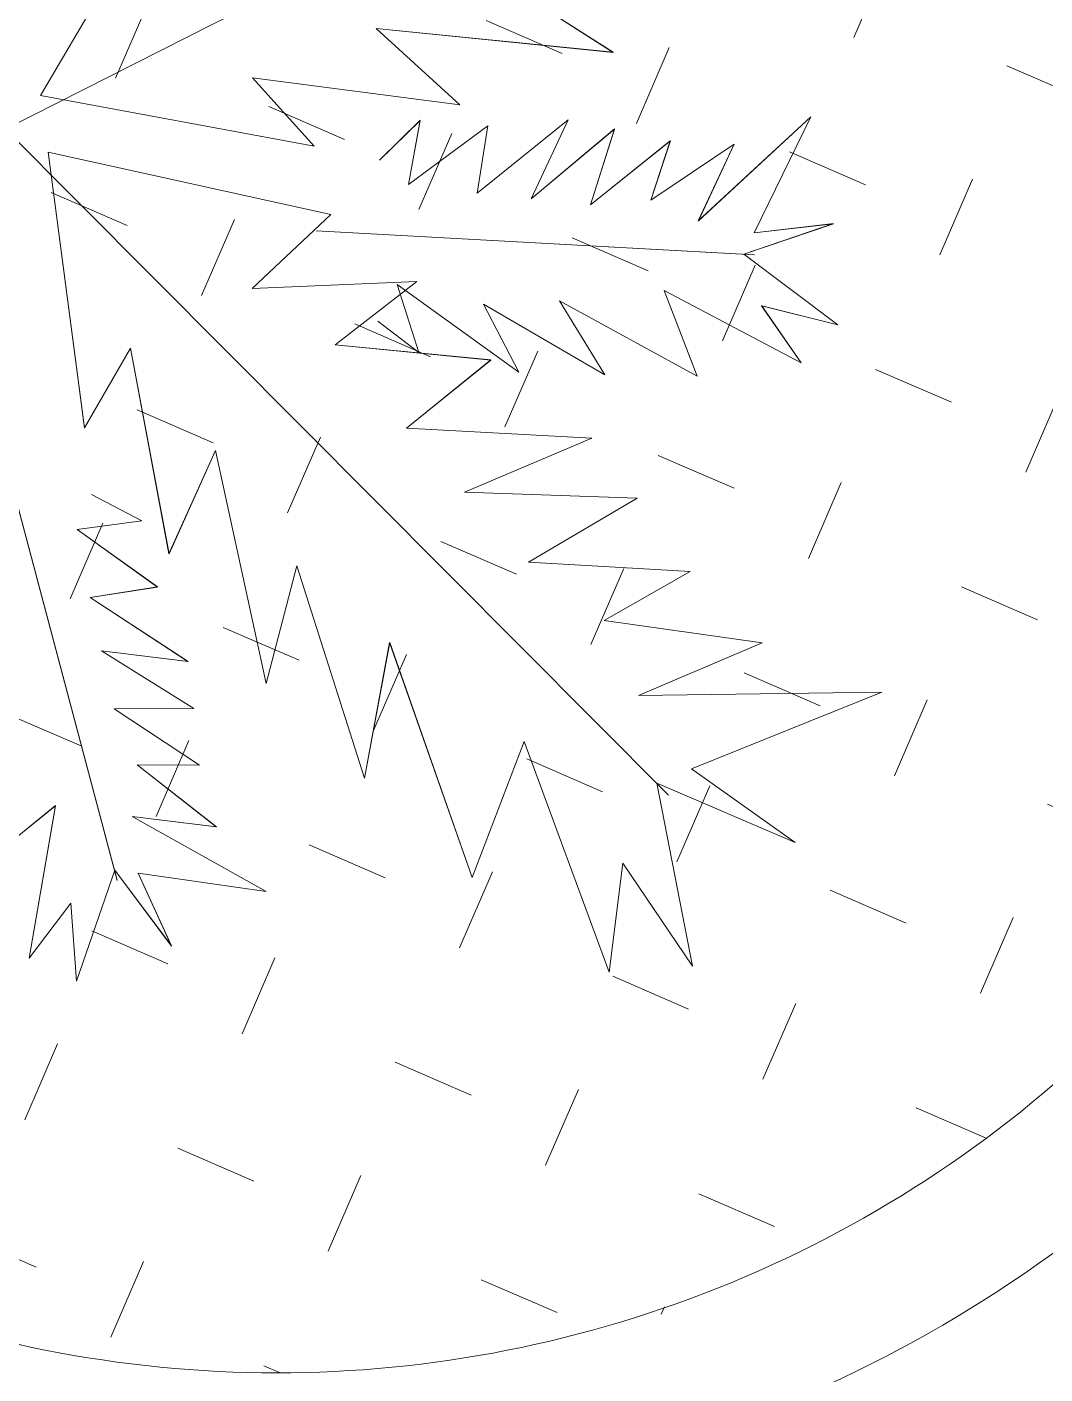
# Model space of a CAD drawing. Extents: x -2063571 to 559285, y 565862 to 1758715.
# Drawn here: x -2062798.0017 to -2062797.9629, y 566286.0313 to 566286.0826 of the extents above; entities that cross this region are included whole.
import ezdxf

# ---------------------------------------------------------------- set-up
doc = ezdxf.new("R2010")
doc.units = 0
doc.header["$MEASUREMENT"] = 0
for name, color, linetype, lineweight in [('CAY', 64, 'CONTINUOUS', 0), ('CHIA LO', 40, 'CONTINUOUS', 0), ('kichthuoc', 6, 'CONTINUOUS', 0), ('Lift', 1, 'CONTINUOUS', 0), ('Q-DUONG', 22, 'CONTINUOUS', 0)]:
    doc.layers.add(name, color=color, linetype=linetype, lineweight=lineweight)
pattern_1 = [(336.581345463, (-5630456.878, 1390305.53873), (0.328767986843, 0.130044649361), [0.125, -0.375]), (66.581345463, (-5630456.84548, 1390305.45654), (-0.130044649361, 0.328767986843), [0.125, -0.375])]

# ---------------------------------------------------------------- blocks, each defined once
blk = doc.blocks.new('cay CAU VUA')
at = {"layer": 'CAY'}
for p, q in [((-755.8692, 239.7561), (-755.3263, 242.8669)), ((-756.1922, 240.8058), (-756.9756, 242.0556)), ((-754.9706, 240.3877), (-754.0241, 241.519)), ((-755.8692, 239.7561), (-758.66, 241.2337))]:
    blk.add_line(p, q, dxfattribs=at)
blk.add_lwpolyline([(-755.8891, 239.9178), (-755.2023, 240.5527), (-755.51, 240.5241), (-755.0207, 241.0284), (-755.3941, 240.9561), (-754.8531, 241.5467), (-755.2354, 241.4022), (-754.7842, 241.9996), (-755.205, 241.806), (-754.7196, 242.4876), (-755.1938, 242.3674), (-754.726, 243.0468), (-755.0515, 242.8738), (-754.9039, 243.2652), (-755.3373, 242.8122), (-755.4424, 243.3061), (-755.4433, 242.8793), (-756.0227, 243.2531), (-755.5415, 242.5917), (-755.9263, 242.8292), (-755.681, 242.3524), (-755.9829, 242.4934), (-755.6949, 242.0307), (-756.0809, 242.2058), (-755.7634, 241.72), (-756.158, 241.9652), (-755.8265, 241.4367), (-756.1766, 241.5362), (-755.916, 241.0791), (-756.2485, 241.1808), (-755.9102, 240.742), (-756.2657, 240.8142)], close=True, dxfattribs=at)
for points in [[(-756.0643, 241.1501), (-756.0578, 241.3234), (-756.2022, 241.1322), (-756.1977, 241.6367), (-756.3159, 241.408), (-756.3563, 241.8779), (-756.4718, 241.6099), (-756.5317, 242.1336), (-756.7031, 241.8775), (-756.7703, 242.3928), (-756.8499, 242.1746), (-756.9457, 242.4201), (-756.9578, 242.0254), (-757.2151, 242.2124), (-757.0357, 242.0121), (-757.4645, 241.943), (-756.9605, 241.836), (-757.2408, 241.7851), (-756.925, 241.6652), (-757.1258, 241.604), (-756.7959, 241.5087), (-757.0505, 241.428), (-756.6971, 241.3343), (-756.9852, 241.2828), (-756.6072, 241.175), (-756.8131, 241.0741), (-756.4985, 240.9699), (-756.6971, 240.8773), (-756.5089, 240.8428)], [(-753.8127, 241.1209), (-754.1093, 241.2048), (-753.6399, 241.4279), (-753.872, 241.4362), (-753.6682, 241.6031), (-754.0473, 241.4927), (-753.949, 241.7952), (-754.084, 241.5626), (-754.2822, 241.9491), (-754.2282, 241.4367), (-754.3632, 241.6875), (-754.3797, 241.3502), (-754.5, 241.5222), (-754.4887, 241.179), (-754.6441, 241.3962), (-754.624, 241.0312), (-754.762, 241.2893), (-754.7477, 240.8965), (-754.9073, 241.0611), (-754.9092, 240.7296), (-755.0586, 240.8899), (-755.0332, 240.7003)], [(-756.998, 239.7059), (-756.0291, 239.7871), (-756.4208, 240.6365), (-756.4887, 240.335), (-756.817, 240.9562), (-756.8637, 240.5787), (-757.2582, 241.2757), (-757.2389, 240.8675)]]:
    blk.add_lwpolyline(points, dxfattribs=at)
blk = doc.blocks.new('MB')
at = {"layer": 'Lift'}
h = blk.add_hatch(dxfattribs=at)
h.set_pattern_fill('CROSS', color=8, angle=336.5813, style=0)
h.set_pattern_definition([(336.581345463, (-5630456.878, 1390305.53873), (0.328767986843, 0.130044649361), [0.125, -0.375]), (66.581345463, (-5630456.84548, 1390305.45654), (-0.130044649361, 0.328767986843), [0.125, -0.375])])
h.paths.add_polyline_path([(336.9824, 626.3148, 0.414214), (335.9239, 628.6298), (327.3961, 631.8058, 0.414214), (325.081, 630.7473), (323.8944, 627.561, 0.414214), (324.953, 625.2459), (333.4807, 622.0699, 0.414214), (335.7958, 623.1285)])
h.paths.add_polyline_path([(328.9633, 627.4239), (330.9821, 626.672), (331.1139, 627.0258), (329.0951, 627.7777)], flags=24)
h = blk.add_hatch(dxfattribs=at)
h.set_pattern_fill('CROSS', color=8, angle=336.5813, style=0)
h.set_pattern_definition(pattern_1)
h.paths.add_polyline_path([(336.9824, 626.3148, 0.414214), (335.9239, 628.6298), (327.3961, 631.8058, 0.414214), (325.081, 630.7473), (323.8944, 627.561, 0.414214), (324.953, 625.2459), (333.4807, 622.0699, 0.414214), (335.7958, 623.1285)])
h.paths.add_polyline_path([(328.9633, 627.4239), (330.9821, 626.672), (331.1139, 627.0258), (329.0951, 627.7777)], flags=24)
h = blk.add_hatch(dxfattribs=at)
h.set_pattern_fill('CROSS', color=8, angle=336.5813, style=0)
h.set_pattern_definition(pattern_1)
h.paths.add_polyline_path([(336.9824, 626.3148, 0.414214), (335.9239, 628.6298), (327.3961, 631.8058, 0.414214), (325.081, 630.7473), (323.8944, 627.561, 0.414214), (324.953, 625.2459), (333.4807, 622.0699, 0.414214), (335.7958, 623.1285)])
h.paths.add_polyline_path([(328.9633, 627.4239), (330.9821, 626.672), (331.1139, 627.0258), (329.0951, 627.7777)], flags=24)
h = blk.add_hatch(dxfattribs=at)
h.set_pattern_fill('CROSS', color=8, angle=336.5813, style=0)
h.set_pattern_definition(pattern_1)
h.paths.add_polyline_path([(336.9824, 626.3148, 0.414214), (335.9239, 628.6298), (327.3961, 631.8058, 0.414214), (325.081, 630.7473), (323.8944, 627.561, 0.414214), (324.953, 625.2459), (333.4807, 622.0699, 0.414214), (335.7958, 623.1285)])
h.paths.add_polyline_path([(328.9633, 627.4239), (330.9821, 626.672), (331.1139, 627.0258), (329.0951, 627.7777)], flags=24)
h = blk.add_hatch(dxfattribs=at)
h.set_pattern_fill('CROSS', color=8, angle=336.5813, style=0)
h.set_pattern_definition(pattern_1)
h.paths.add_polyline_path([(336.9824, 626.3148, 0.414214), (335.9239, 628.6298), (327.3961, 631.8058, 0.414214), (325.081, 630.7473), (323.8944, 627.561, 0.414214), (324.953, 625.2459), (333.4807, 622.0699, 0.414214), (335.7958, 623.1285)])
h.paths.add_polyline_path([(328.9633, 627.4239), (330.9821, 626.672), (331.1139, 627.0258), (329.0951, 627.7777)], flags=24)
h = blk.add_hatch(dxfattribs=at)
h.set_pattern_fill('CROSS', color=8, angle=336.5813, style=0)
h.set_pattern_definition(pattern_1)
h.paths.add_polyline_path([(336.9824, 626.3148, 0.414214), (335.9239, 628.6298), (327.3961, 631.8058, 0.414214), (325.081, 630.7473), (323.8944, 627.561, 0.414214), (324.953, 625.2459), (333.4807, 622.0699, 0.414214), (335.7958, 623.1285)])
h.paths.add_polyline_path([(328.9633, 627.4239), (330.9821, 626.672), (331.1139, 627.0258), (329.0951, 627.7777)], flags=24)
h = blk.add_hatch(dxfattribs=at)
h.set_pattern_fill('CROSS', color=8, angle=336.5813, style=0)
h.set_pattern_definition(pattern_1)
h.paths.add_polyline_path([(336.9824, 626.3148, 0.414214), (335.9239, 628.6298), (327.3961, 631.8058, 0.414214), (325.081, 630.7473), (323.8944, 627.561, 0.414214), (324.953, 625.2459), (333.4807, 622.0699, 0.414214), (335.7958, 623.1285)])
h.paths.add_polyline_path([(328.9633, 627.4239), (330.9821, 626.672), (331.1139, 627.0258), (329.0951, 627.7777)], flags=24)
at = {"layer": 'CAY', "color": 8}
for p, q in [((333.6987, 623.8373, 0), (334.9663, 624.4795, 0)), ((333.6987, 623.8373, 0), (334.9663, 624.4795, 0)), ((333.6987, 623.8373, 0), (334.9663, 624.4795, 0)), ((333.6987, 623.8373, 0), (334.9663, 624.4795, 0)), ((333.6987, 623.8373, 0), (334.9663, 624.4795, 0)), ((333.9733, 624.2652, 0), (333.7516, 623.888, 0)), ((333.9733, 624.2652, 0), (333.7516, 623.888, 0)), ((333.9733, 624.2652, 0), (333.7516, 623.888, 0)), ((333.9733, 624.2652, 0), (333.7516, 623.888, 0)), ((333.9733, 624.2652, 0), (333.7516, 623.888, 0)), ((334.6179, 623.9533, 0), (334.4628, 624.0522, 0)), ((334.6179, 623.9533, 0), (334.4628, 624.0522, 0)), ((334.6179, 623.9533, 0), (334.4628, 624.0522, 0)), ((334.6179, 623.9533, 0), (334.4628, 624.0522, 0)), ((334.6179, 623.9533, 0), (334.4628, 624.0522, 0)), ((334.3859, 623.8741, 0), (334.2593, 623.9893, 0)), ((334.2593, 623.9893, 0), (334.6179, 623.9533, 0)), ((334.3859, 623.8741, 0), (334.2593, 623.9893, 0)), ((334.2593, 623.9893, 0), (334.6179, 623.9533, 0)), ((334.3859, 623.8741, 0), (334.2593, 623.9893, 0)), ((334.2593, 623.9893, 0), (334.6179, 623.9533, 0)), ((334.3859, 623.8741, 0), (334.2593, 623.9893, 0)), ((334.2593, 623.9893, 0), (334.6179, 623.9533, 0)), ((334.3859, 623.8741, 0), (334.2593, 623.9893, 0)), ((334.2593, 623.9893, 0), (334.6179, 623.9533, 0)), ((334.1655, 623.8115, 0), (334.0723, 623.9147, 0)), ((334.0723, 623.9147, 0), (334.3859, 623.8741, 0)), ((334.1655, 623.8115, 0), (334.0723, 623.9147, 0)), ((334.0723, 623.9147, 0), (334.3859, 623.8741, 0)), ((334.1655, 623.8115, 0), (334.0723, 623.9147, 0)), ((334.0723, 623.9147, 0), (334.3859, 623.8741, 0)), ((334.1655, 623.8115, 0), (334.0723, 623.9147, 0)), ((334.0723, 623.9147, 0), (334.3859, 623.8741, 0)), ((334.1655, 623.8115, 0), (334.0723, 623.9147, 0)), ((334.0723, 623.9147, 0), (334.3859, 623.8741, 0)), ((333.7516, 623.888, 0), (334.1655, 623.8115, 0)), ((333.7516, 623.888, 0), (334.1655, 623.8115, 0)), ((333.7516, 623.888, 0), (334.1655, 623.8115, 0)), ((333.7516, 623.888, 0), (334.1655, 623.8115, 0)), ((333.7516, 623.888, 0), (334.1655, 623.8115, 0)), ((334.3258, 623.8505, 0), (334.2642, 623.7903, 0)), ((334.3258, 623.8505, 0), (334.2642, 623.7903, 0)), ((334.3258, 623.8505, 0), (334.2642, 623.7903, 0)), ((334.3258, 623.8505, 0), (334.2642, 623.7903, 0)), ((334.3258, 623.8505, 0), (334.2642, 623.7903, 0)), ((334.3082, 623.7535, 0), (334.3258, 623.8505, 0)), ((334.3082, 623.7535, 0), (334.3258, 623.8505, 0)), ((334.3082, 623.7535, 0), (334.3258, 623.8505, 0)), ((334.3082, 623.7535, 0), (334.3258, 623.8505, 0)), ((334.3082, 623.7535, 0), (334.3258, 623.8505, 0)), ((334.4282, 623.8421, 0), (334.3082, 623.7535, 0)), ((334.4282, 623.8421, 0), (334.3082, 623.7535, 0)), ((334.4282, 623.8421, 0), (334.3082, 623.7535, 0)), ((334.4282, 623.8421, 0), (334.3082, 623.7535, 0)), ((334.4282, 623.8421, 0), (334.3082, 623.7535, 0)), ((334.5496, 623.8511, 0), (334.4119, 623.7402, 0)), ((334.5496, 623.8511, 0), (334.4119, 623.7402, 0)), ((334.5496, 623.8511, 0), (334.4119, 623.7402, 0)), ((334.5496, 623.8511, 0), (334.4119, 623.7402, 0)), ((334.5496, 623.8511, 0), (334.4119, 623.7402, 0)), ((334.4119, 623.7402, 0), (334.4282, 623.8421, 0)), ((334.4119, 623.7402, 0), (334.4282, 623.8421, 0)), ((334.4119, 623.7402, 0), (334.4282, 623.8421, 0)), ((334.4119, 623.7402, 0), (334.4282, 623.8421, 0)), ((334.4119, 623.7402, 0), (334.4282, 623.8421, 0)), ((334.4937, 623.7319, 0), (334.5496, 623.8511, 0)), ((334.4937, 623.7319, 0), (334.5496, 623.8511, 0)), ((334.4937, 623.7319, 0), (334.5496, 623.8511, 0)), ((334.4937, 623.7319, 0), (334.5496, 623.8511, 0)), ((334.4937, 623.7319, 0), (334.5496, 623.8511, 0)), ((334.9167, 623.8559, 0), (334.7465, 623.6984, 0)), ((334.9167, 623.8559, 0), (334.7465, 623.6984, 0)), ((334.9167, 623.8559, 0), (334.7465, 623.6984, 0)), ((334.9167, 623.8559, 0), (334.7465, 623.6984, 0)), ((334.9167, 623.8559, 0), (334.7465, 623.6984, 0)), ((334.8308, 623.6804, 0), (334.9167, 623.8559, 0)), ((334.8308, 623.6804, 0), (334.9167, 623.8559, 0)), ((334.8308, 623.6804, 0), (334.9167, 623.8559, 0)), ((334.8308, 623.6804, 0), (334.9167, 623.8559, 0)), ((334.8308, 623.6804, 0), (334.9167, 623.8559, 0)), ((333.6987, 623.8373, 0), (334.7012, 622.8301, 0)), ((333.6987, 623.8373, 0), (334.7012, 622.8301, 0)), ((333.6987, 623.8373, 0), (334.7012, 622.8301, 0)), ((333.6987, 623.8373, 0), (334.7012, 622.8301, 0)), ((333.6987, 623.8373, 0), (334.7012, 622.8301, 0)), ((334.6199, 623.8374, 0), (334.4937, 623.7319, 0)), ((334.6199, 623.8374, 0), (334.4937, 623.7319, 0)), ((334.6199, 623.8374, 0), (334.4937, 623.7319, 0)), ((334.6199, 623.8374, 0), (334.4937, 623.7319, 0)), ((334.6199, 623.8374, 0), (334.4937, 623.7319, 0)), ((334.5835, 623.7229, 0), (334.6199, 623.8374, 0)), ((334.5835, 623.7229, 0), (334.6199, 623.8374, 0)), ((334.5835, 623.7229, 0), (334.6199, 623.8374, 0)), ((334.5835, 623.7229, 0), (334.6199, 623.8374, 0)), ((334.5835, 623.7229, 0), (334.6199, 623.8374, 0)), ((334.7042, 623.8194, 0), (334.5835, 623.7229, 0)), ((334.7042, 623.8194, 0), (334.5835, 623.7229, 0)), ((334.7042, 623.8194, 0), (334.5835, 623.7229, 0)), ((334.7042, 623.8194, 0), (334.5835, 623.7229, 0)), ((334.7042, 623.8194, 0), (334.5835, 623.7229, 0)), ((334.6745, 623.7297, 0), (334.7042, 623.8194, 0)), ((334.6745, 623.7297, 0), (334.7042, 623.8194, 0)), ((334.6745, 623.7297, 0), (334.7042, 623.8194, 0)), ((334.6745, 623.7297, 0), (334.7042, 623.8194, 0)), ((334.6745, 623.7297, 0), (334.7042, 623.8194, 0)), ((333.7633, 623.8026, 0), (333.8184, 623.3853, 0)), ((334.1906, 623.7084, 0), (333.7633, 623.8026, 0)), ((333.7633, 623.8026, 0), (333.8184, 623.3853, 0)), ((334.1906, 623.7084, 0), (333.7633, 623.8026, 0)), ((333.7633, 623.8026, 0), (333.8184, 623.3853, 0)), ((334.1906, 623.7084, 0), (333.7633, 623.8026, 0)), ((333.7633, 623.8026, 0), (333.8184, 623.3853, 0)), ((334.1906, 623.7084, 0), (333.7633, 623.8026, 0)), ((333.7633, 623.8026, 0), (333.8184, 623.3853, 0)), ((334.1906, 623.7084, 0), (333.7633, 623.8026, 0)), ((334.8006, 623.8147, 0), (334.6745, 623.7297, 0)), ((334.8006, 623.8147, 0), (334.6745, 623.7297, 0)), ((334.8006, 623.8147, 0), (334.6745, 623.7297, 0)), ((334.8006, 623.8147, 0), (334.6745, 623.7297, 0)), ((334.8006, 623.8147, 0), (334.6745, 623.7297, 0)), ((334.7465, 623.6984, 0), (334.8006, 623.8147, 0)), ((334.7465, 623.6984, 0), (334.8006, 623.8147, 0)), ((334.7465, 623.6984, 0), (334.8006, 623.8147, 0)), ((334.7465, 623.6984, 0), (334.8006, 623.8147, 0)), ((334.7465, 623.6984, 0), (334.8006, 623.8147, 0)), ((334.0718, 623.5964, 0), (334.1906, 623.7084, 0)), ((334.0718, 623.5964, 0), (334.1906, 623.7084, 0)), ((334.0718, 623.5964, 0), (334.1906, 623.7084, 0)), ((334.0718, 623.5964, 0), (334.1906, 623.7084, 0)), ((334.0718, 623.5964, 0), (334.1906, 623.7084, 0)), ((334.1684, 623.6835, 0), (334.8312, 623.647, 0)), ((334.1684, 623.6835, 0), (334.8312, 623.647, 0)), ((334.1684, 623.6835, 0), (334.8312, 623.647, 0)), ((334.1684, 623.6835, 0), (334.8312, 623.647, 0)), ((334.1684, 623.6835, 0), (334.8312, 623.647, 0)), ((334.8154, 623.6483, 0), (334.951, 623.6943, 0)), ((334.8154, 623.6483, 0), (334.951, 623.6943, 0)), ((334.8154, 623.6483, 0), (334.951, 623.6943, 0)), ((334.8154, 623.6483, 0), (334.951, 623.6943, 0)), ((334.8154, 623.6483, 0), (334.951, 623.6943, 0)), ((334.951, 623.6943, 0), (334.8308, 623.6804, 0)), ((334.951, 623.6943, 0), (334.8308, 623.6804, 0)), ((334.951, 623.6943, 0), (334.8308, 623.6804, 0)), ((334.951, 623.6943, 0), (334.8308, 623.6804, 0)), ((334.951, 623.6943, 0), (334.8308, 623.6804, 0)), ((334.9574, 623.5414, 0), (334.8154, 623.6483, 0)), ((334.9574, 623.5414, 0), (334.8154, 623.6483, 0)), ((334.9574, 623.5414, 0), (334.8154, 623.6483, 0)), ((334.9574, 623.5414, 0), (334.8154, 623.6483, 0)), ((334.9574, 623.5414, 0), (334.8154, 623.6483, 0)), ((334.3209, 623.6069, 0), (334.0718, 623.5964, 0)), ((334.3209, 623.6069, 0), (334.0718, 623.5964, 0)), ((334.3209, 623.6069, 0), (334.0718, 623.5964, 0)), ((334.3209, 623.6069, 0), (334.0718, 623.5964, 0)), ((334.3209, 623.6069, 0), (334.0718, 623.5964, 0)), ((334.1972, 623.511, 0), (334.3209, 623.6069, 0)), ((334.1972, 623.511, 0), (334.3209, 623.6069, 0)), ((334.1972, 623.511, 0), (334.3209, 623.6069, 0)), ((334.1972, 623.511, 0), (334.3209, 623.6069, 0)), ((334.1972, 623.511, 0), (334.3209, 623.6069, 0)), ((334.3238, 623.4997, 0), (334.291, 623.6024, 0)), ((334.291, 623.6024, 0), (334.4753, 623.4698, 0)), ((334.3238, 623.4997, 0), (334.291, 623.6024, 0)), ((334.291, 623.6024, 0), (334.4753, 623.4698, 0)), ((334.3238, 623.4997, 0), (334.291, 623.6024, 0)), ((334.291, 623.6024, 0), (334.4753, 623.4698, 0)), ((334.3238, 623.4997, 0), (334.291, 623.6024, 0)), ((334.291, 623.6024, 0), (334.4753, 623.4698, 0)), ((334.3238, 623.4997, 0), (334.291, 623.6024, 0)), ((334.291, 623.6024, 0), (334.4753, 623.4698, 0)), ((334.6051, 623.4655, 0), (334.5365, 623.5775, 0)), ((334.5365, 623.5775, 0), (334.7446, 623.4636, 0)), ((334.6051, 623.4655, 0), (334.5365, 623.5775, 0)), ((334.5365, 623.5775, 0), (334.7446, 623.4636, 0)), ((334.6051, 623.4655, 0), (334.5365, 623.5775, 0)), ((334.5365, 623.5775, 0), (334.7446, 623.4636, 0)), ((334.6051, 623.4655, 0), (334.5365, 623.5775, 0)), ((334.5365, 623.5775, 0), (334.7446, 623.4636, 0)), ((334.6051, 623.4655, 0), (334.5365, 623.5775, 0)), ((334.5365, 623.5775, 0), (334.7446, 623.4636, 0)), ((334.7446, 623.4636, 0), (334.695, 623.5931, 0)), ((334.695, 623.5931, 0), (334.9018, 623.484, 0)), ((334.7446, 623.4636, 0), (334.695, 623.5931, 0)), ((334.695, 623.5931, 0), (334.9018, 623.484, 0)), ((334.7446, 623.4636, 0), (334.695, 623.5931, 0)), ((334.695, 623.5931, 0), (334.9018, 623.484, 0)), ((334.7446, 623.4636, 0), (334.695, 623.5931, 0)), ((334.695, 623.5931, 0), (334.9018, 623.484, 0)), ((334.7446, 623.4636, 0), (334.695, 623.5931, 0)), ((334.695, 623.5931, 0), (334.9018, 623.484, 0)), ((334.4753, 623.4698, 0), (334.4219, 623.5726, 0)), ((334.4219, 623.5726, 0), (334.6051, 623.4655, 0)), ((334.4753, 623.4698, 0), (334.4219, 623.5726, 0)), ((334.4219, 623.5726, 0), (334.6051, 623.4655, 0)), ((334.4753, 623.4698, 0), (334.4219, 623.5726, 0)), ((334.4219, 623.5726, 0), (334.6051, 623.4655, 0)), ((334.4753, 623.4698, 0), (334.4219, 623.5726, 0)), ((334.4219, 623.5726, 0), (334.6051, 623.4655, 0)), ((334.4753, 623.4698, 0), (334.4219, 623.5726, 0)), ((334.4219, 623.5726, 0), (334.6051, 623.4655, 0)), ((334.9018, 623.484, 0), (334.8423, 623.5699, 0)), ((334.8423, 623.5699, 0), (334.9574, 623.5414, 0)), ((334.9018, 623.484, 0), (334.8423, 623.5699, 0)), ((334.8423, 623.5699, 0), (334.9574, 623.5414, 0)), ((334.9018, 623.484, 0), (334.8423, 623.5699, 0)), ((334.8423, 623.5699, 0), (334.9574, 623.5414, 0)), ((334.9018, 623.484, 0), (334.8423, 623.5699, 0)), ((334.8423, 623.5699, 0), (334.9574, 623.5414, 0)), ((334.9018, 623.484, 0), (334.8423, 623.5699, 0)), ((334.8423, 623.5699, 0), (334.9574, 623.5414, 0)), ((334.2618, 623.5471, 0), (334.3238, 623.4997, 0)), ((334.2618, 623.5471, 0), (334.3238, 623.4997, 0)), ((334.2618, 623.5471, 0), (334.3238, 623.4997, 0)), ((334.2618, 623.5471, 0), (334.3238, 623.4997, 0)), ((334.2618, 623.5471, 0), (334.3238, 623.4997, 0)), ((333.8184, 623.3853, 0), (333.8878, 623.5059, 0)), ((333.8184, 623.3853, 0), (333.8878, 623.5059, 0)), ((333.8184, 623.3853, 0), (333.8878, 623.5059, 0)), ((333.8184, 623.3853, 0), (333.8878, 623.5059, 0)), ((333.8184, 623.3853, 0), (333.8878, 623.5059, 0)), ((333.8878, 623.5059, 0), (333.9461, 623.1951, 0)), ((333.8878, 623.5059, 0), (333.9461, 623.1951, 0)), ((333.8878, 623.5059, 0), (333.9461, 623.1951, 0)), ((333.8878, 623.5059, 0), (333.9461, 623.1951, 0)), ((333.8878, 623.5059, 0), (333.9461, 623.1951, 0)), ((334.4328, 623.4881, 0), (334.1972, 623.511, 0)), ((334.4328, 623.4881, 0), (334.1972, 623.511, 0)), ((334.4328, 623.4881, 0), (334.1972, 623.511, 0)), ((334.4328, 623.4881, 0), (334.1972, 623.511, 0)), ((334.4328, 623.4881, 0), (334.1972, 623.511, 0)), ((334.3054, 623.3853, 0), (334.4328, 623.4881, 0)), ((334.3054, 623.3853, 0), (334.4328, 623.4881, 0)), ((334.3054, 623.3853, 0), (334.4328, 623.4881, 0)), ((334.3054, 623.3853, 0), (334.4328, 623.4881, 0)), ((334.3054, 623.3853, 0), (334.4328, 623.4881, 0)), ((334.5857, 623.3699, 0), (334.3054, 623.3853, 0)), ((334.5857, 623.3699, 0), (334.3054, 623.3853, 0)), ((334.5857, 623.3699, 0), (334.3054, 623.3853, 0)), ((334.5857, 623.3699, 0), (334.3054, 623.3853, 0)), ((334.5857, 623.3699, 0), (334.3054, 623.3853, 0)), ((333.9461, 623.1951, 0), (334.0165, 623.3511, 0)), ((333.9461, 623.1951, 0), (334.0165, 623.3511, 0)), ((333.9461, 623.1951, 0), (334.0165, 623.3511, 0)), ((333.9461, 623.1951, 0), (334.0165, 623.3511, 0)), ((333.9461, 623.1951, 0), (334.0165, 623.3511, 0)), ((334.0165, 623.3511, 0), (334.0931, 622.9989, 0)), ((334.0165, 623.3511, 0), (334.0931, 622.9989, 0)), ((334.0165, 623.3511, 0), (334.0931, 622.9989, 0)), ((334.0165, 623.3511, 0), (334.0931, 622.9989, 0)), ((334.0165, 623.3511, 0), (334.0931, 622.9989, 0)), ((334.3931, 623.2885, 0), (334.5857, 623.3699, 0)), ((334.3931, 623.2885, 0), (334.5857, 623.3699, 0)), ((334.3931, 623.2885, 0), (334.5857, 623.3699, 0)), ((334.3931, 623.2885, 0), (334.5857, 623.3699, 0)), ((334.3931, 623.2885, 0), (334.5857, 623.3699, 0)), ((333.6976, 623.343, 0), (333.8677, 622.7014, 0)), ((333.6976, 623.343, 0), (333.8677, 622.7014, 0)), ((333.6976, 623.343, 0), (333.8677, 622.7014, 0)), ((333.6976, 623.343, 0), (333.8677, 622.7014, 0)), ((333.6976, 623.343, 0), (333.8677, 622.7014, 0)), ((333.905, 623.245, 0), (333.8288, 623.2849, 0)), ((333.905, 623.245, 0), (333.8288, 623.2849, 0)), ((333.905, 623.245, 0), (333.8288, 623.2849, 0)), ((333.905, 623.245, 0), (333.8288, 623.2849, 0)), ((333.905, 623.245, 0), (333.8288, 623.2849, 0)), ((334.6541, 623.2791, 0), (334.3931, 623.2885, 0)), ((334.6541, 623.2791, 0), (334.3931, 623.2885, 0)), ((334.6541, 623.2791, 0), (334.3931, 623.2885, 0)), ((334.6541, 623.2791, 0), (334.3931, 623.2885, 0)), ((334.6541, 623.2791, 0), (334.3931, 623.2885, 0)), ((334.4895, 623.1827, 0), (334.6541, 623.2791, 0)), ((334.4895, 623.1827, 0), (334.6541, 623.2791, 0)), ((334.4895, 623.1827, 0), (334.6541, 623.2791, 0)), ((334.4895, 623.1827, 0), (334.6541, 623.2791, 0)), ((334.4895, 623.1827, 0), (334.6541, 623.2791, 0)), ((333.8073, 623.2317, 0), (333.905, 623.245, 0)), ((333.8073, 623.2317, 0), (333.905, 623.245, 0)), ((333.8073, 623.2317, 0), (333.905, 623.245, 0)), ((333.8073, 623.2317, 0), (333.905, 623.245, 0)), ((333.8073, 623.2317, 0), (333.905, 623.245, 0)), ((333.9287, 623.1449, 0), (333.8073, 623.2317, 0)), ((333.9287, 623.1449, 0), (333.8073, 623.2317, 0)), ((333.9287, 623.1449, 0), (333.8073, 623.2317, 0)), ((333.9287, 623.1449, 0), (333.8073, 623.2317, 0)), ((333.9287, 623.1449, 0), (333.8073, 623.2317, 0)), ((334.0931, 622.9989, 0), (334.1392, 623.177, 0)), ((334.0931, 622.9989, 0), (334.1392, 623.177, 0)), ((334.0931, 622.9989, 0), (334.1392, 623.177, 0)), ((334.0931, 622.9989, 0), (334.1392, 623.177, 0)), ((334.0931, 622.9989, 0), (334.1392, 623.177, 0)), ((334.1392, 623.177, 0), (334.2417, 622.856, 0)), ((334.1392, 623.177, 0), (334.2417, 622.856, 0)), ((334.1392, 623.177, 0), (334.2417, 622.856, 0)), ((334.1392, 623.177, 0), (334.2417, 622.856, 0)), ((334.1392, 623.177, 0), (334.2417, 622.856, 0)), ((334.7344, 623.1684, 0), (334.4895, 623.1827, 0)), ((334.7344, 623.1684, 0), (334.4895, 623.1827, 0)), ((334.7344, 623.1684, 0), (334.4895, 623.1827, 0)), ((334.7344, 623.1684, 0), (334.4895, 623.1827, 0)), ((334.7344, 623.1684, 0), (334.4895, 623.1827, 0)), ((334.6042, 623.0941, 0), (334.7344, 623.1684, 0)), ((334.6042, 623.0941, 0), (334.7344, 623.1684, 0)), ((334.6042, 623.0941, 0), (334.7344, 623.1684, 0)), ((334.6042, 623.0941, 0), (334.7344, 623.1684, 0)), ((334.6042, 623.0941, 0), (334.7344, 623.1684, 0)), ((333.8268, 623.129, 0), (333.9287, 623.1449, 0)), ((333.8268, 623.129, 0), (333.9287, 623.1449, 0)), ((333.8268, 623.129, 0), (333.9287, 623.1449, 0)), ((333.8268, 623.129, 0), (333.9287, 623.1449, 0)), ((333.8268, 623.129, 0), (333.9287, 623.1449, 0)), ((333.9748, 623.0323, 0), (333.8268, 623.129, 0)), ((333.9748, 623.0323, 0), (333.8268, 623.129, 0)), ((333.9748, 623.0323, 0), (333.8268, 623.129, 0)), ((333.9748, 623.0323, 0), (333.8268, 623.129, 0)), ((333.9748, 623.0323, 0), (333.8268, 623.129, 0)), ((334.8431, 623.0604, 0), (334.6042, 623.0941, 0)), ((334.8431, 623.0604, 0), (334.6042, 623.0941, 0)), ((334.8431, 623.0604, 0), (334.6042, 623.0941, 0)), ((334.8431, 623.0604, 0), (334.6042, 623.0941, 0)), ((334.8431, 623.0604, 0), (334.6042, 623.0941, 0)), ((333.9835, 622.9612, 0), (333.8441, 623.0486, 0)), ((333.8441, 623.0486, 0), (333.9748, 623.0323, 0)), ((333.9835, 622.9612, 0), (333.8441, 623.0486, 0)), ((333.8441, 623.0486, 0), (333.9748, 623.0323, 0)), ((333.9835, 622.9612, 0), (333.8441, 623.0486, 0)), ((333.8441, 623.0486, 0), (333.9748, 623.0323, 0)), ((333.9835, 622.9612, 0), (333.8441, 623.0486, 0)), ((333.8441, 623.0486, 0), (333.9748, 623.0323, 0)), ((333.9835, 622.9612, 0), (333.8441, 623.0486, 0)), ((333.8441, 623.0486, 0), (333.9748, 623.0323, 0)), ((334.2417, 622.856, 0), (334.2798, 623.061, 0)), ((334.2417, 622.856, 0), (334.2798, 623.061, 0)), ((334.2417, 622.856, 0), (334.2798, 623.061, 0)), ((334.2417, 622.856, 0), (334.2798, 623.061, 0)), ((334.2417, 622.856, 0), (334.2798, 623.061, 0)), ((334.2798, 623.061, 0), (334.4043, 622.7056, 0)), ((334.2798, 623.061, 0), (334.4043, 622.7056, 0)), ((334.2798, 623.061, 0), (334.4043, 622.7056, 0)), ((334.2798, 623.061, 0), (334.4043, 622.7056, 0)), ((334.2798, 623.061, 0), (334.4043, 622.7056, 0)), ((334.6559, 622.9807, 0), (334.8431, 623.0604, 0)), ((334.6559, 622.9807, 0), (334.8431, 623.0604, 0)), ((334.6559, 622.9807, 0), (334.8431, 623.0604, 0)), ((334.6559, 622.9807, 0), (334.8431, 623.0604, 0)), ((334.6559, 622.9807, 0), (334.8431, 623.0604, 0)), ((335.0239, 622.9858, 0), (334.6559, 622.9807, 0)), ((335.0239, 622.9858, 0), (334.6559, 622.9807, 0)), ((335.0239, 622.9858, 0), (334.6559, 622.9807, 0)), ((335.0239, 622.9858, 0), (334.6559, 622.9807, 0)), ((335.0239, 622.9858, 0), (334.6559, 622.9807, 0)), ((334.7361, 622.8699, 0), (335.0239, 622.9858, 0)), ((334.7361, 622.8699, 0), (335.0239, 622.9858, 0)), ((334.7361, 622.8699, 0), (335.0239, 622.9858, 0)), ((334.7361, 622.8699, 0), (335.0239, 622.9858, 0)), ((334.7361, 622.8699, 0), (335.0239, 622.9858, 0)), ((333.8634, 622.9605, 0), (333.9835, 622.9612, 0)), ((333.8634, 622.9605, 0), (333.9835, 622.9612, 0)), ((333.8634, 622.9605, 0), (333.9835, 622.9612, 0)), ((333.8634, 622.9605, 0), (333.9835, 622.9612, 0)), ((333.8634, 622.9605, 0), (333.9835, 622.9612, 0)), ((333.9924, 622.8755, 0), (333.8634, 622.9605, 0)), ((333.9924, 622.8755, 0), (333.8634, 622.9605, 0)), ((333.9924, 622.8755, 0), (333.8634, 622.9605, 0)), ((333.9924, 622.8755, 0), (333.8634, 622.9605, 0)), ((333.9924, 622.8755, 0), (333.8634, 622.9605, 0)), ((334.4043, 622.7056, 0), (334.4832, 622.9111, 0)), ((334.4043, 622.7056, 0), (334.4832, 622.9111, 0)), ((334.4043, 622.7056, 0), (334.4832, 622.9111, 0)), ((334.4043, 622.7056, 0), (334.4832, 622.9111, 0)), ((334.4043, 622.7056, 0), (334.4832, 622.9111, 0)), ((334.4832, 622.9111, 0), (334.6115, 622.5628, 0)), ((334.4832, 622.9111, 0), (334.6115, 622.5628, 0)), ((334.4832, 622.9111, 0), (334.6115, 622.5628, 0)), ((334.4832, 622.9111, 0), (334.6115, 622.5628, 0)), ((334.4832, 622.9111, 0), (334.6115, 622.5628, 0)), ((334.0177, 622.7823, 0), (333.898, 622.876, 0)), ((333.898, 622.876, 0), (333.9924, 622.8755, 0)), ((334.0177, 622.7823, 0), (333.898, 622.876, 0)), ((333.898, 622.876, 0), (333.9924, 622.8755, 0)), ((334.0177, 622.7823, 0), (333.898, 622.876, 0)), ((333.898, 622.876, 0), (333.9924, 622.8755, 0)), ((334.0177, 622.7823, 0), (333.898, 622.876, 0)), ((333.898, 622.876, 0), (333.9924, 622.8755, 0)), ((334.0177, 622.7823, 0), (333.898, 622.876, 0)), ((333.898, 622.876, 0), (333.9924, 622.8755, 0)), ((334.8928, 622.7588, 0), (334.7361, 622.8699, 0)), ((334.8928, 622.7588, 0), (334.7361, 622.8699, 0)), ((334.8928, 622.7588, 0), (334.7361, 622.8699, 0)), ((334.8928, 622.7588, 0), (334.7361, 622.8699, 0)), ((334.8928, 622.7588, 0), (334.7361, 622.8699, 0)), ((334.7379, 622.5715, 0), (334.684, 622.8484, 0)), ((334.684, 622.8484, 0), (334.8928, 622.7588, 0)), ((334.7379, 622.5715, 0), (334.684, 622.8484, 0)), ((334.684, 622.8484, 0), (334.8928, 622.7588, 0)), ((334.7379, 622.5715, 0), (334.684, 622.8484, 0)), ((334.684, 622.8484, 0), (334.8928, 622.7588, 0)), ((334.7379, 622.5715, 0), (334.684, 622.8484, 0)), ((334.684, 622.8484, 0), (334.8928, 622.7588, 0)), ((334.7379, 622.5715, 0), (334.684, 622.8484, 0)), ((334.684, 622.8484, 0), (334.8928, 622.7588, 0)), ((333.6665, 622.7271, 0), (333.7743, 622.8143, 0)), ((333.6665, 622.7271, 0), (333.7743, 622.8143, 0)), ((333.6665, 622.7271, 0), (333.7743, 622.8143, 0)), ((333.6665, 622.7271, 0), (333.7743, 622.8143, 0)), ((333.6665, 622.7271, 0), (333.7743, 622.8143, 0)), ((333.7743, 622.8143, 0), (333.7345, 622.5839, 0)), ((333.7743, 622.8143, 0), (333.7345, 622.5839, 0)), ((333.7743, 622.8143, 0), (333.7345, 622.5839, 0)), ((333.7743, 622.8143, 0), (333.7345, 622.5839, 0)), ((333.7743, 622.8143, 0), (333.7345, 622.5839, 0)), ((334.0928, 622.6846, 0), (333.8904, 622.7978, 0)), ((333.8904, 622.7978, 0), (334.0177, 622.7823, 0)), ((334.0928, 622.6846, 0), (333.8904, 622.7978, 0)), ((333.8904, 622.7978, 0), (334.0177, 622.7823, 0)), ((334.0928, 622.6846, 0), (333.8904, 622.7978, 0)), ((333.8904, 622.7978, 0), (334.0177, 622.7823, 0)), ((334.0928, 622.6846, 0), (333.8904, 622.7978, 0)), ((333.8904, 622.7978, 0), (334.0177, 622.7823, 0)), ((334.0928, 622.6846, 0), (333.8904, 622.7978, 0)), ((333.8904, 622.7978, 0), (334.0177, 622.7823, 0)), ((334.6115, 622.5628, 0), (334.6324, 622.7273, 0)), ((334.6115, 622.5628, 0), (334.6324, 622.7273, 0)), ((334.6115, 622.5628, 0), (334.6324, 622.7273, 0)), ((334.6115, 622.5628, 0), (334.6324, 622.7273, 0)), ((334.6115, 622.5628, 0), (334.6324, 622.7273, 0)), ((334.6324, 622.7273, 0), (334.7379, 622.5715, 0)), ((334.6324, 622.7273, 0), (334.7379, 622.5715, 0)), ((334.6324, 622.7273, 0), (334.7379, 622.5715, 0)), ((334.6324, 622.7273, 0), (334.7379, 622.5715, 0)), ((334.6324, 622.7273, 0), (334.7379, 622.5715, 0)), ((333.8062, 622.5488, 0), (333.8641, 622.7168, 0)), ((333.8062, 622.5488, 0), (333.8641, 622.7168, 0)), ((333.8062, 622.5488, 0), (333.8641, 622.7168, 0)), ((333.8062, 622.5488, 0), (333.8641, 622.7168, 0)), ((333.8062, 622.5488, 0), (333.8641, 622.7168, 0)), ((333.8641, 622.7168, 0), (333.9497, 622.6021, 0)), ((333.8641, 622.7168, 0), (333.9497, 622.6021, 0)), ((333.8641, 622.7168, 0), (333.9497, 622.6021, 0)), ((333.8641, 622.7168, 0), (333.9497, 622.6021, 0)), ((333.8641, 622.7168, 0), (333.9497, 622.6021, 0)), ((333.9497, 622.6021, 0), (333.8993, 622.7121, 0)), ((333.8993, 622.7121, 0), (334.0928, 622.6846, 0)), ((333.9497, 622.6021, 0), (333.8993, 622.7121, 0)), ((333.8993, 622.7121, 0), (334.0928, 622.6846, 0)), ((333.9497, 622.6021, 0), (333.8993, 622.7121, 0)), ((333.8993, 622.7121, 0), (334.0928, 622.6846, 0)), ((333.9497, 622.6021, 0), (333.8993, 622.7121, 0)), ((333.8993, 622.7121, 0), (334.0928, 622.6846, 0)), ((333.9497, 622.6021, 0), (333.8993, 622.7121, 0)), ((333.8993, 622.7121, 0), (334.0928, 622.6846, 0)), ((333.7345, 622.5839, 0), (333.7978, 622.667, 0)), ((333.7345, 622.5839, 0), (333.7978, 622.667, 0)), ((333.7345, 622.5839, 0), (333.7978, 622.667, 0)), ((333.7345, 622.5839, 0), (333.7978, 622.667, 0)), ((333.7345, 622.5839, 0), (333.7978, 622.667, 0)), ((333.7978, 622.667, 0), (333.8062, 622.5488, 0)), ((333.7978, 622.667, 0), (333.8062, 622.5488, 0)), ((333.7978, 622.667, 0), (333.8062, 622.5488, 0)), ((333.7978, 622.667, 0), (333.8062, 622.5488, 0)), ((333.7978, 622.667, 0), (333.8062, 622.5488, 0))]:
    blk.add_line(p, q, dxfattribs=at)
at = {"layer": 'CHIA LO', "color": 8}
for radius in [1.8, 1.8, 1.8, 1.8, 1.8, 1.8, 1.8, 2, 2, 2, 2, 2, 2, 2]:
    blk.add_arc((334.109, 623.7568), radius, 249.5731, 339.5731, dxfattribs=at)
at = {"layer": 'kichthuoc', "color": 8, "xscale": 0.4500000001162396, "yscale": 0.4500000001162396, "zscale": 0.4500000001162396, "rotation": 234.7664135530048}
blk.add_blockref('cay CAU VUA', (49.342, 408.2508, 0), dxfattribs=at)
blk.add_blockref('cay CAU VUA', (49.342, 408.2508, 0), dxfattribs=at)

msp = doc.modelspace()

# ---------------------------------------------------------------- block references
at = {"layer": 'Q-DUONG', "xscale": 0.02520000000004075, "yscale": 0.02520000000004075, "zscale": 0.02520000000004075}
msp.add_blockref('MB', (-2062806.411749, 566270.358022), dxfattribs=at)

doc.saveas('drawing.dxf')
